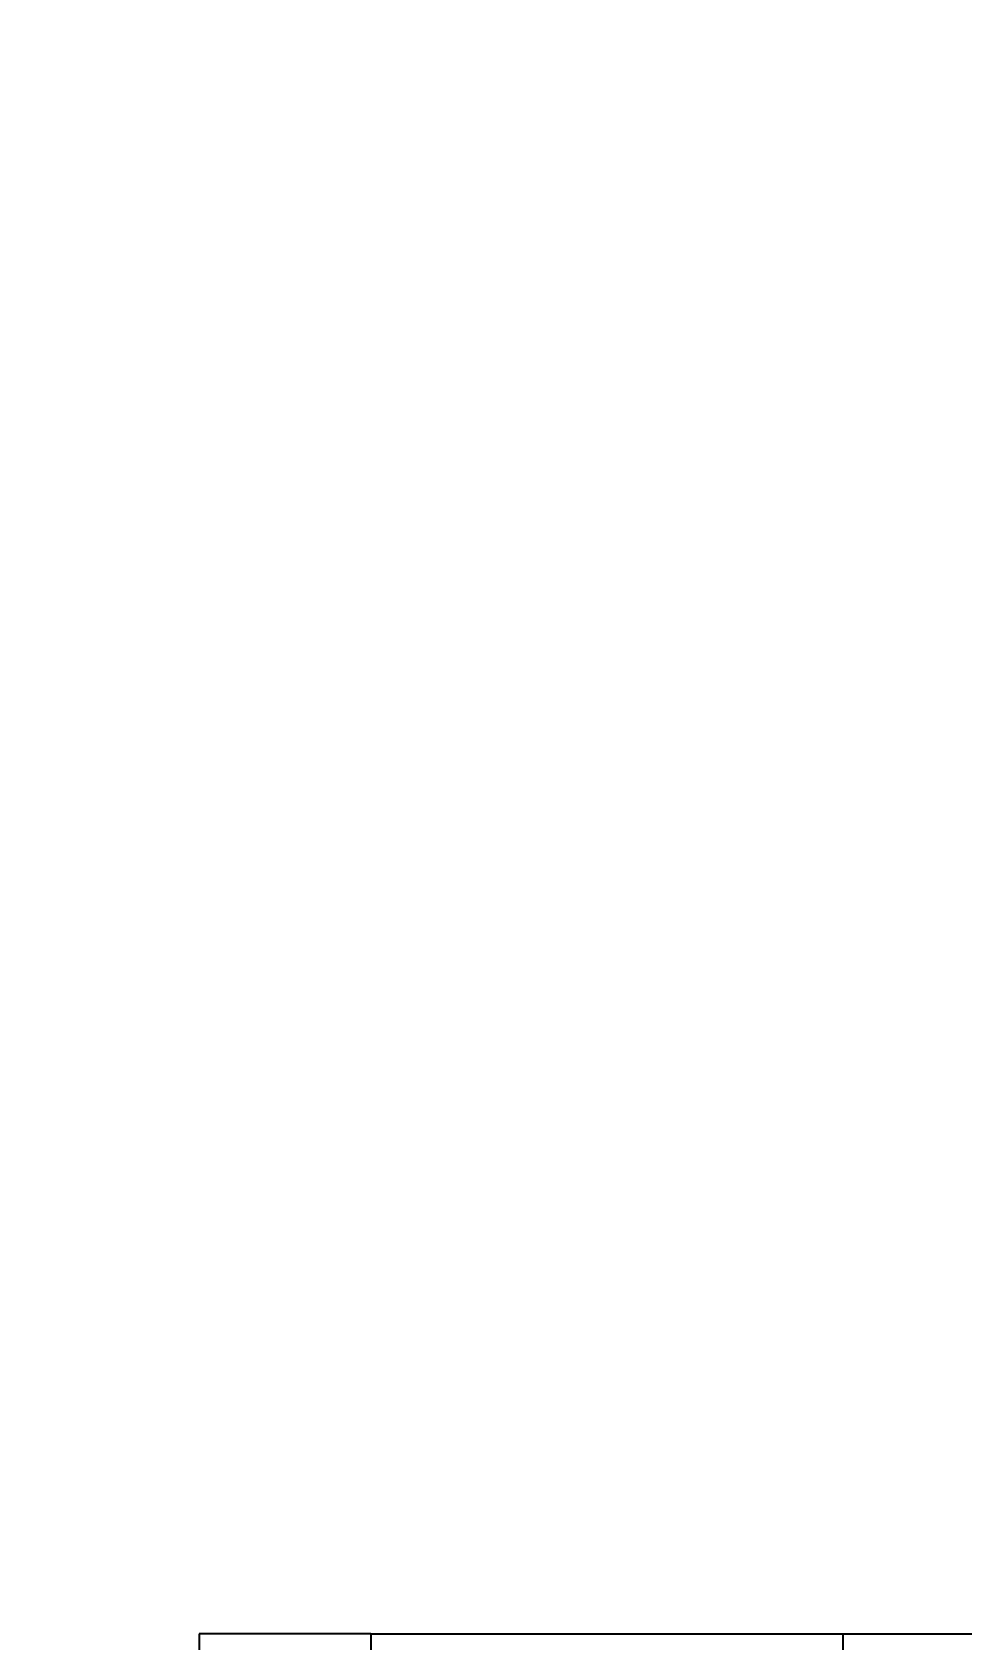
# Model space of a CAD drawing. Header units: millimetres. Extents: x -297 to 39764, y -29258 to 20315.
# Drawn here: x 6567 to 7662, y -21149 to -19277 of the extents above; entities that cross this region are included whole.
import ezdxf

# ---------------------------------------------------------------- set-up
doc = ezdxf.new("R2010")
doc.units = ezdxf.units.MM
doc.linetypes.add('DASH', pattern=[0.35, 0.25, -0.1])
doc.layers.get('Defpoints').update_dxf_attribs({"color": 250})
for name, color, linetype in [('.-P建筑梁位', 4, 'Continuous'), ('A-Wall', 2, 'Continuous'), ('P-轴号.索引', 53, 'Continuous'), ('WINDOW', 4, 'Continuous')]:
    doc.layers.add(name, color=color, linetype=linetype)
doc.styles.add('文字样式', font='', dxfattribs={"width": 0.75})
doc.styles.get('文字样式').set_extended_font_data('SimSun')
doc.dimstyles.new('沈阳府1-40(轴距)', dxfattribs={"dimscale": 40, "dimtxt": 3, "dimasz": 1, "dimexe": 0.8, "dimexo": 1, "dimgap": 0.5, "dimtad": 1, "dimdec": 0, "dimrnd": 5, "dimtxsty": '文字样式', "dimblk": 'ARCHTICK', "dimcen": 1, "dimdle": 0.55, "dimclrd": 252, "dimclre": 252, "dimclrt": 53, "dimadec": 0, "dimazin": 0, "dimtfac": 1, "dimtdec": 0, "dimtix": 1, "dimtmove": 2, "dimatfit": 3, "dimfxl": 3, "dimfxlon": 1, "dimarcsym": 0})

# ---------------------------------------------------------------- blocks, each defined once
blk = doc.blocks.new('_ArchTick')
at = {"color": 0, "linetype": 'ByBlock', "const_width": 0.4}
blk.add_lwpolyline([(-0.5, -0.5), (0.5, 0.5)], dxfattribs=at)
blk = doc.blocks.new('*D141')
at = {"layer": 'Defpoints', "color": 0, "transparency": 16777216}
for p in [(6937.7, -19242.1), (6137.7, -21242.1), (6937.7, -21242.1)]:
    blk.add_point(p, dxfattribs=at)
at = {"layer": 'P-轴号.索引', "color": 252, "lineweight": -2}
for p, q in [((6137.7, -19220.1), (6137.7, -21264.1)), ((6257.7, -19242.1), (6105.7, -19242.1)), ((6257.7, -21242.1), (6105.7, -21242.1))]:
    blk.add_line(p, q, dxfattribs=at)
at = {"layer": 'P-轴号.索引', "color": 252, "lineweight": -2, "xscale": 40, "yscale": 40, "zscale": 40}
for p, rotation in [((6137.7, -19242.1), 90), ((6137.7, -21242.1), 270)]:
    blk.add_blockref('_ArchTick', p, dxfattribs=dict(at, rotation=rotation))
at = {"layer": 'P-轴号.索引', "color": 53, "insert": (6057.7, -20242.1), "char_height": 120, "attachment_point": 5, "rotation": 90, "style": '文字样式'}
blk.add_mtext('2000', dxfattribs=at)
blk = doc.blocks.new('A$Cd2e37dc6')
at = {"layer": '.-P建筑梁位', "color": 4, "linetype": 'DASH', "ltscale": 300}
blk.add_line((0, 8378.4), (700, 8378.4), dxfattribs=at)

msp = doc.modelspace()

# ---------------------------------------------------------------- linework, layer by layer
at = {"layer": 'A-Wall', "color": 7}
for p, q in [((6961.9, -21142.1), (6761.9, -21142.1)), ((6761.9, -21142.1), (6761.9, -27042.1)), ((6961.9, -21142.1), (6961.9, -22942.1)), ((7511.9, -21342.1), (7511.9, -21142.1)), ((7511.9, -21142.1), (7661.9, -21142.1))]:
    msp.add_line(p, q, dxfattribs=at)
at = {"layer": 'WINDOW', "extrusion": (0, 0, -1)}
msp.add_line((6961.9, -21142.1), (7511.9, -21142.1), dxfattribs=at)

# ---------------------------------------------------------------- block references
at = {"layer": '.-P建筑梁位'}
msp.add_blockref('A$Cd2e37dc6', (6961.9, -29520.5, 0), dxfattribs=at)

# ---------------------------------------------------------------- dimensions: what is measured, and where the dimension line sits
at = {"layer": 'P-轴号.索引'}
dim = msp.add_linear_dim(base=(6137.7, -21242.1), p1=(6937.7, -19242.1), p2=(6937.7, -21242.1), angle=90, dimstyle='沈阳府1-40(轴距)', dxfattribs=at)
dim.commit()
dim.dimension.update_dxf_attribs({"geometry": '*D141', "text_midpoint": (6057.7, -20242.1)})

doc.saveas('drawing.dxf')
